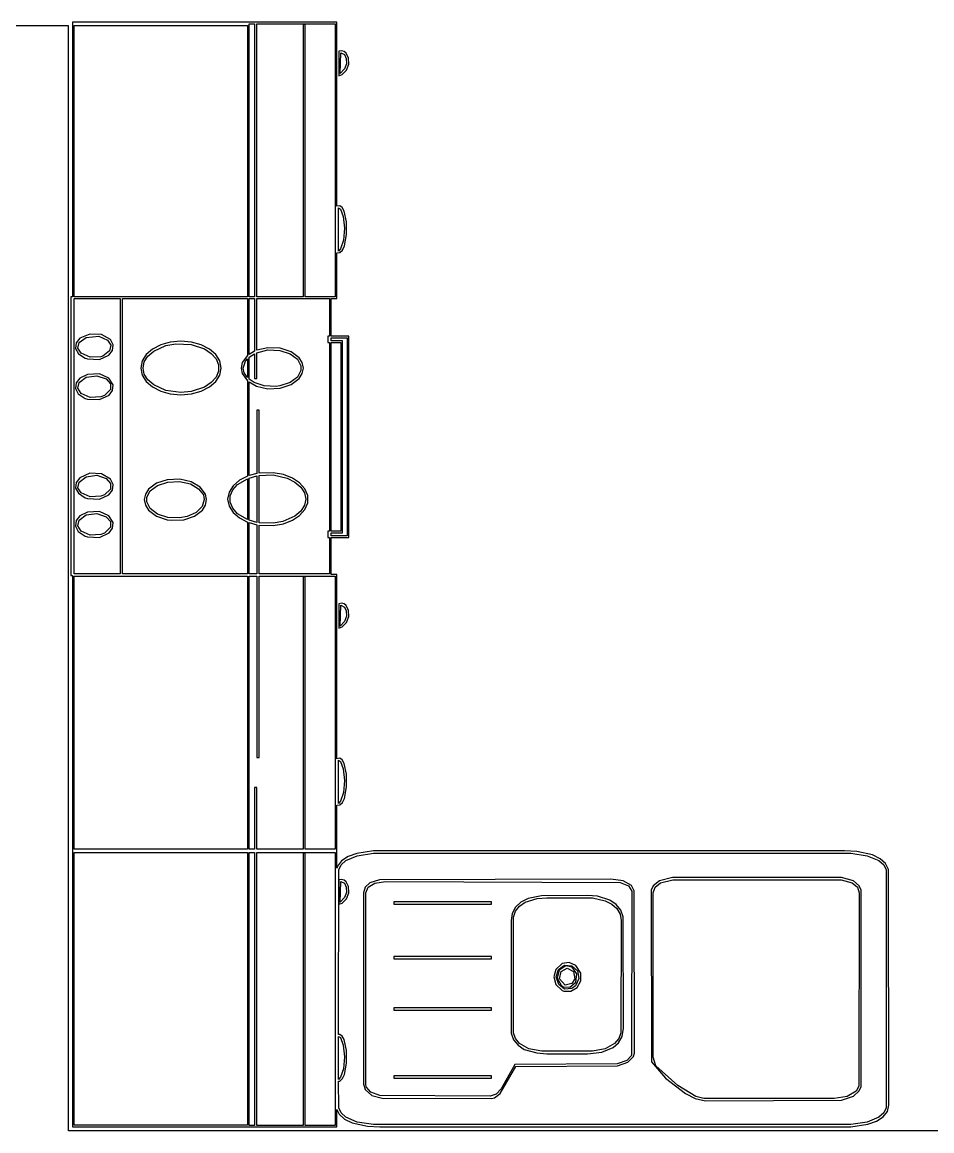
# Model space of a CAD drawing. Header units: metres. Extents: x -12.3 to 21.7, y -8.9 to 7.5.
# Drawn here: x 2.199 to 4.174, y -0.5 to 1.908 of the extents above; entities that cross this region are included whole.
import ezdxf

# ---------------------------------------------------------------- set-up
doc = ezdxf.new("R2010")
doc.units = ezdxf.units.M

msp = doc.modelspace()

# ---------------------------------------------------------------- linework, layer by layer
for p, q in [((2.88237, 1.9079), (2.30846, 1.9079)), ((2.30846, 1.9079), (2.30846, 1.31154)), ((2.69171, 1.9041), (2.70346, 1.90436)), ((2.69171, 1.31154), (2.69171, 1.9041)), ((2.70346, 1.90436), (2.70346, 1.31154)), ((2.70847, 1.31154), (2.70847, 1.90436)), ((2.70847, 1.90436), (2.87883, 1.90436)), ((2.81392, 1.9028), (2.80891, 1.9028)), ((2.80891, 1.9028), (2.80891, 1.31154)), ((2.81392, 1.31154), (2.81392, 1.9028)), ((2.87883, 1.90436), (2.87883, 1.31154)), ((2.88237, 1.508), (2.88237, 1.9079)), ((2.29999, 1.89999), (2.04999, 1.89999)), ((2.29999, -0.5), (2.29999, 1.89999)), ((2.312, 1.31154), (2.312, 1.90056)), ((2.312, 1.90056), (2.68819, 1.90056)), ((2.68819, 1.90056), (2.68819, 1.31154)), ((2.89333, 1.84546), (2.88698, 1.84467)), ((2.88698, 1.84467), (2.88698, 1.79161)), ((2.88983, 1.7961), (2.89072, 1.84135)), ((2.89072, 1.84135), (2.89908, 1.83733)), ((2.89861, 1.84399), (2.89333, 1.84546)), ((2.90279, 1.84068), (2.89861, 1.84399)), ((2.89908, 1.83733), (2.90288, 1.82898)), ((2.90776, 1.83005), (2.90279, 1.84068)), ((2.90804, 1.81665), (2.90776, 1.83005)), ((2.89917, 1.80624), (2.88983, 1.7961)), ((2.90309, 1.81743), (2.89917, 1.80624)), ((2.90288, 1.82898), (2.90309, 1.81743)), ((2.90344, 1.80363), (2.90804, 1.81665)), ((2.88698, 1.79161), (2.89377, 1.7941)), ((2.89377, 1.7941), (2.90344, 1.80363)), ((2.88873, 1.50908), (2.88237, 1.508)), ((2.8857, 1.41077), (2.8862, 1.50478)), ((2.8862, 1.50478), (2.89027, 1.50201)), ((2.89401, 1.50533), (2.88873, 1.50908)), ((2.89027, 1.50201), (2.89636, 1.48596)), ((2.89819, 1.49767), (2.89401, 1.50533)), ((2.90315, 1.47433), (2.89819, 1.49767)), ((2.89636, 1.48596), (2.8989, 1.46051)), ((2.90343, 1.44659), (2.90315, 1.47433)), ((2.8989, 1.46051), (2.89684, 1.43434)), ((2.89883, 1.42192), (2.90343, 1.44659)), ((2.89684, 1.43434), (2.89058, 1.41597)), ((2.89464, 1.41306), (2.89883, 1.42192)), ((2.88237, 1.407), (2.88916, 1.40778)), ((2.88237, 1.30801), (2.88237, 1.407)), ((2.89058, 1.41597), (2.8857, 1.41077)), ((2.88916, 1.40778), (2.89464, 1.41306)), ((2.30846, 1.31154), (2.30495, 1.31154)), ((2.30495, 1.31154), (2.30495, 0.706268)), ((2.68819, 1.31154), (2.312, 1.31154)), ((2.312, 0.709808), (2.312, 1.30801)), ((2.312, 1.30801), (2.41226, 1.30801)), ((2.41226, 1.30801), (2.41226, 0.709808)), ((2.41727, 0.709808), (2.41727, 1.30801)), ((2.41727, 1.30801), (2.68819, 1.30801)), ((2.68819, 1.30801), (2.68819, 1.18369)), ((2.70346, 1.31154), (2.69171, 1.31154)), ((2.69171, 1.30801), (2.70346, 1.30801)), ((2.69171, 1.18639), (2.69171, 1.30801)), ((2.70346, 1.30801), (2.70346, 1.19328)), ((2.80891, 1.31154), (2.70847, 1.31154)), ((2.70847, 1.19545), (2.70847, 1.30801)), ((2.70847, 1.30801), (2.86671, 1.30801)), ((2.87883, 1.31154), (2.81392, 1.31154)), ((2.86671, 1.30801), (2.86671, 1.22568)), ((2.87025, 1.22568), (2.87025, 1.30801)), ((2.87025, 1.30801), (2.88237, 1.30801)), ((2.34598, 1.23062), (2.32433, 1.22141)), ((2.37144, 1.22954), (2.34598, 1.23062)), ((2.39076, 1.21838), (2.37144, 1.22954)), ((2.31656, 1.21132), (2.31531, 1.19882)), ((2.32433, 1.22141), (2.31656, 1.21132)), ((2.32019, 1.19987), (2.32275, 1.21233)), ((2.32275, 1.21233), (2.33806, 1.22339)), ((2.33806, 1.22339), (2.36578, 1.22569)), ((2.36578, 1.22569), (2.38445, 1.21754)), ((2.38445, 1.21754), (2.39168, 1.20627)), ((2.39168, 1.20627), (2.38914, 1.19398)), ((2.39658, 1.20726), (2.39076, 1.21838)), ((2.39531, 1.19489), (2.39658, 1.20726)), ((2.49988, 1.20683), (2.48219, 1.19775)), ((2.48497, 1.19359), (2.51132, 1.20538)), ((2.52074, 1.21268), (2.49988, 1.20683)), ((2.51132, 1.20538), (2.53253, 1.20924)), ((2.5439, 1.21477), (2.52074, 1.21268)), ((2.53253, 1.20924), (2.56618, 1.20776)), ((2.56708, 1.21268), (2.5439, 1.21477)), ((2.56618, 1.20776), (2.59494, 1.19821)), ((2.58794, 1.20683), (2.56708, 1.21268)), ((2.60562, 1.19775), (2.58794, 1.20683)), ((2.86671, 1.22568), (2.86292, 1.22568)), ((2.86292, 1.22568), (2.86292, 1.21223)), ((2.86292, 1.21223), (2.86671, 1.21223)), ((2.86671, 1.21223), (2.86671, 0.802261)), ((2.90848, 1.22568), (2.87025, 1.22568)), ((2.87025, 1.21576), (2.87025, 1.22214)), ((2.87025, 1.22214), (2.90494, 1.22214)), ((2.8943, 1.21576), (2.87025, 1.21576)), ((2.87025, 0.802261), (2.87025, 1.21223)), ((2.87025, 1.21223), (2.89078, 1.21223)), ((2.89078, 1.21223), (2.89078, 0.802261)), ((2.8943, 0.798721), (2.8943, 1.21576)), ((2.90494, 1.22214), (2.90494, 0.792343)), ((2.90848, 0.788803), (2.90848, 1.22568)), ((2.31531, 1.19882), (2.32118, 1.18791)), ((2.32751, 1.18877), (2.32019, 1.19987)), ((2.32118, 1.18791), (2.33626, 1.17809)), ((2.34682, 1.18031), (2.32751, 1.18877)), ((2.37012, 1.18135), (2.34682, 1.18031)), ((2.36673, 1.17542), (2.3877, 1.18497)), ((2.37419, 1.18275), (2.37012, 1.18135)), ((2.38914, 1.19398), (2.37419, 1.18275)), ((2.3877, 1.18497), (2.39531, 1.19489)), ((2.46852, 1.186), (2.45969, 1.17216)), ((2.46431, 1.17026), (2.47227, 1.18271)), ((2.48219, 1.19775), (2.46852, 1.186)), ((2.47227, 1.18271), (2.48497, 1.19359)), ((2.59494, 1.19821), (2.60976, 1.18839)), ((2.61929, 1.186), (2.60562, 1.19775)), ((2.60976, 1.18839), (2.62015, 1.17664)), ((2.62813, 1.17216), (2.61929, 1.186)), ((2.68819, 1.18369), (2.67674, 1.16855)), ((2.70346, 1.19328), (2.69171, 1.18639)), ((2.69171, 1.18015), (2.70346, 1.18781)), ((2.69171, 1.13274), (2.69171, 1.18015)), ((2.70346, 1.18781), (2.70346, 1.13425)), ((2.73238, 1.20091), (2.70847, 1.19545)), ((2.70847, 1.19006), (2.73283, 1.19592)), ((2.70847, 1.13425), (2.70847, 1.19006)), ((2.75966, 1.19971), (2.73238, 1.20091)), ((2.73283, 1.19592), (2.75877, 1.19479)), ((2.75877, 1.19479), (2.78101, 1.18752)), ((2.78328, 1.19197), (2.75966, 1.19971)), ((2.78101, 1.18752), (2.79675, 1.17584)), ((2.80048, 1.17917), (2.78328, 1.19197)), ((2.33626, 1.17809), (2.34094, 1.17654)), ((2.34094, 1.17654), (2.36673, 1.17542)), ((2.45969, 1.17216), (2.45656, 1.15678)), ((2.45656, 1.15678), (2.45969, 1.14142)), ((2.46156, 1.15678), (2.46431, 1.17026)), ((2.46431, 1.14333), (2.46156, 1.15678)), ((2.62015, 1.17664), (2.62555, 1.16364)), ((2.62555, 1.16364), (2.62555, 1.14993)), ((2.63126, 1.15678), (2.62813, 1.17216)), ((2.62813, 1.14142), (2.63126, 1.15678)), ((2.67674, 1.16855), (2.67432, 1.15678)), ((2.67432, 1.15678), (2.67674, 1.14468)), ((2.67932, 1.15678), (2.68385, 1.17134)), ((2.68137, 1.14656), (2.67932, 1.15678)), ((2.68385, 1.17134), (2.68819, 1.17673)), ((2.68819, 1.17673), (2.68819, 1.13625)), ((2.79675, 1.17584), (2.80424, 1.16177)), ((2.80734, 1.16855), (2.80048, 1.17917)), ((2.80424, 1.16177), (2.80424, 1.15158)), ((2.80977, 1.15678), (2.80734, 1.16855)), ((2.80734, 1.14468), (2.80977, 1.15678)), ((2.32431, 1.13449), (2.31659, 1.12454)), ((2.32275, 1.12544), (2.33806, 1.13667)), ((2.34094, 1.14288), (2.32431, 1.13449)), ((2.33806, 1.13667), (2.36125, 1.13974)), ((2.36673, 1.14401), (2.34094, 1.14288)), ((2.36125, 1.13974), (2.38141, 1.13293)), ((2.3877, 1.13446), (2.36673, 1.14401)), ((2.38141, 1.13293), (2.39072, 1.12256)), ((2.39658, 1.12059), (2.3877, 1.13446)), ((2.45969, 1.14142), (2.46852, 1.12758)), ((2.47227, 1.13087), (2.46431, 1.14333)), ((2.62015, 1.13695), (2.60976, 1.1252)), ((2.61929, 1.12758), (2.62813, 1.14142)), ((2.62555, 1.14993), (2.62015, 1.13695)), ((2.67674, 1.14468), (2.68819, 1.12921)), ((2.68819, 1.13625), (2.68137, 1.14656)), ((2.70287, 1.12526), (2.69171, 1.13274)), ((2.70346, 1.13425), (2.70847, 1.13425)), ((2.79672, 1.13712), (2.78099, 1.12527)), ((2.78328, 1.12083), (2.80048, 1.13382)), ((2.80424, 1.15158), (2.79672, 1.13712)), ((2.80048, 1.13382), (2.80734, 1.14468)), ((2.31659, 1.12454), (2.31529, 1.11215)), ((2.31529, 1.11215), (2.32112, 1.10086)), ((2.32019, 1.11314), (2.32275, 1.12544)), ((2.32751, 1.10156), (2.32019, 1.11314)), ((2.39072, 1.10997), (2.37798, 1.09717)), ((2.38776, 1.09781), (2.39534, 1.10808)), ((2.39072, 1.12256), (2.39072, 1.10997)), ((2.39534, 1.10808), (2.39658, 1.12059)), ((2.46852, 1.12758), (2.48219, 1.11583)), ((2.48497, 1.12), (2.47227, 1.13087)), ((2.48219, 1.11583), (2.49988, 1.10675)), ((2.51132, 1.1082), (2.48497, 1.12)), ((2.5439, 1.10382), (2.51132, 1.1082)), ((2.59494, 1.11537), (2.56618, 1.10582)), ((2.58794, 1.10675), (2.60562, 1.11583)), ((2.60976, 1.1252), (2.59494, 1.11537)), ((2.60562, 1.11583), (2.61929, 1.12758)), ((2.68819, 1.12921), (2.68819, 0.92189)), ((2.69171, 0.923096), (2.69171, 1.12646)), ((2.69171, 1.12646), (2.7077, 1.11758)), ((2.72461, 1.11795), (2.70287, 1.12526)), ((2.7077, 1.11758), (2.73238, 1.11183)), ((2.75029, 1.11681), (2.72461, 1.11795)), ((2.73238, 1.11183), (2.75966, 1.11302)), ((2.75877, 1.11795), (2.75029, 1.11681)), ((2.78099, 1.12527), (2.75877, 1.11795)), ((2.75966, 1.11302), (2.78328, 1.12083)), ((2.32112, 1.10086), (2.33624, 1.09076)), ((2.34682, 1.09296), (2.32751, 1.10156)), ((2.33624, 1.09076), (2.34094, 1.08919)), ((2.34094, 1.08919), (2.36673, 1.08804)), ((2.37012, 1.09399), (2.34682, 1.09296)), ((2.36673, 1.08804), (2.38776, 1.09781)), ((2.37798, 1.09717), (2.37012, 1.09399)), ((2.49988, 1.10675), (2.52074, 1.10089)), ((2.52074, 1.10089), (2.5439, 1.09882)), ((2.56618, 1.10582), (2.5439, 1.10382)), ((2.5439, 1.09882), (2.56708, 1.10089)), ((2.56708, 1.10089), (2.58794, 1.10675)), ((2.71347, 1.06531), (2.70847, 1.06531)), ((2.70847, 1.06531), (2.70847, 0.927673)), ((2.71347, 0.928452), (2.71347, 1.06531)), ((2.32425, 0.918365), (2.31654, 0.908066)), ((2.32275, 0.909164), (2.33806, 0.920715)), ((2.34592, 0.928101), (2.32425, 0.918365)), ((2.33806, 0.920715), (2.36125, 0.923828)), ((2.37152, 0.926941), (2.34592, 0.928101)), ((2.36125, 0.923828), (2.38141, 0.916916)), ((2.39082, 0.915253), (2.37152, 0.926941)), ((2.38141, 0.916916), (2.39072, 0.906158)), ((2.39658, 0.903976), (2.39082, 0.915253)), ((2.54155, 0.915253), (2.51427, 0.914062)), ((2.56624, 0.909531), (2.54155, 0.915253)), ((2.66669, 0.903595), (2.68819, 0.916412)), ((2.68819, 0.92189), (2.67082, 0.912949)), ((2.68819, 0.916412), (2.68819, 0.827576)), ((2.70847, 0.927673), (2.69171, 0.923096)), ((2.69171, 0.917831), (2.70847, 0.922546)), ((2.69171, 0.826157), (2.69171, 0.917831)), ((2.70847, 0.922546), (2.70847, 0.821426)), ((2.74435, 0.929428), (2.71347, 0.928452)), ((2.71347, 0.923401), (2.7439, 0.924454)), ((2.71347, 0.820572), (2.71347, 0.923401)), ((2.7439, 0.924454), (2.77473, 0.917374)), ((2.76646, 0.925385), (2.74435, 0.929428)), ((2.78584, 0.917847), (2.76646, 0.925385)), ((2.77473, 0.917374), (2.79147, 0.908783)), ((2.80164, 0.907379), (2.78584, 0.917847)), ((2.31654, 0.908066), (2.31531, 0.895523)), ((2.31531, 0.895523), (2.32118, 0.884613)), ((2.32019, 0.896576), (2.32275, 0.909164)), ((2.32751, 0.885483), (2.32019, 0.896576)), ((2.39072, 0.89357), (2.37798, 0.88118)), ((2.3877, 0.881668), (2.39531, 0.891602)), ((2.39072, 0.906158), (2.39072, 0.89357)), ((2.39531, 0.891602), (2.39658, 0.903976)), ((2.47345, 0.893509), (2.4666, 0.882904)), ((2.49066, 0.906326), (2.47345, 0.893509)), ((2.47719, 0.890182), (2.49292, 0.901855)), ((2.51427, 0.914062), (2.49066, 0.906326)), ((2.49292, 0.901855), (2.51517, 0.909134)), ((2.51517, 0.909134), (2.54111, 0.910278)), ((2.54111, 0.910278), (2.56441, 0.904877)), ((2.56441, 0.904877), (2.58228, 0.894455)), ((2.58553, 0.898254), (2.56624, 0.909531)), ((2.58228, 0.894455), (2.59258, 0.880981)), ((2.5972, 0.882904), (2.58553, 0.898254)), ((2.65714, 0.901215), (2.64832, 0.887375)), ((2.65089, 0.878845), (2.6563, 0.89183)), ((2.6563, 0.89183), (2.66669, 0.903595)), ((2.67082, 0.912949), (2.65714, 0.901215)), ((2.79147, 0.908783), (2.80417, 0.897903)), ((2.81299, 0.894516), (2.80164, 0.907379)), ((2.80417, 0.897903), (2.81212, 0.885468)), ((2.81908, 0.879837), (2.81299, 0.894516)), ((2.32118, 0.884613), (2.33626, 0.874786)), ((2.34682, 0.877029), (2.32751, 0.885483)), ((2.33626, 0.874786), (2.34094, 0.873245)), ((2.34094, 0.873245), (2.36673, 0.872116)), ((2.37012, 0.878067), (2.34682, 0.877029)), ((2.36673, 0.872116), (2.3877, 0.881668)), ((2.37798, 0.88118), (2.37012, 0.878067)), ((2.4666, 0.882904), (2.46417, 0.87114)), ((2.46417, 0.87114), (2.4666, 0.859024)), ((2.46968, 0.876129), (2.47719, 0.890182)), ((2.4697, 0.865936), (2.46968, 0.876129)), ((2.59462, 0.87114), (2.59006, 0.856079)), ((2.59258, 0.880981), (2.59462, 0.87114)), ((2.59962, 0.87114), (2.5972, 0.882904)), ((2.5972, 0.859024), (2.59962, 0.87114)), ((2.64832, 0.887375), (2.64519, 0.871994)), ((2.64519, 0.871994), (2.64832, 0.856613)), ((2.65089, 0.865143), (2.65089, 0.878845)), ((2.81212, 0.885468), (2.81487, 0.871994)), ((2.81487, 0.871994), (2.81212, 0.858521)), ((2.81908, 0.864151), (2.81908, 0.879837)), ((2.34094, 0.843796), (2.32431, 0.835403)), ((2.36673, 0.844925), (2.34094, 0.843796)), ((2.3877, 0.835373), (2.36673, 0.844925)), ((2.4666, 0.859024), (2.47345, 0.848175)), ((2.47722, 0.851471), (2.4697, 0.865936)), ((2.47345, 0.848175), (2.49066, 0.835175)), ((2.49294, 0.83963), (2.47722, 0.851471)), ((2.57704, 0.843155), (2.55711, 0.834122)), ((2.57338, 0.835175), (2.59038, 0.848175)), ((2.59006, 0.856079), (2.57704, 0.843155)), ((2.59038, 0.848175), (2.5972, 0.859024)), ((2.64832, 0.856613), (2.65714, 0.842773)), ((2.6563, 0.852142), (2.65089, 0.865143)), ((2.66669, 0.840393), (2.6563, 0.852142)), ((2.65714, 0.842773), (2.67082, 0.831024)), ((2.80417, 0.846069), (2.79147, 0.83519)), ((2.80164, 0.836609), (2.81299, 0.849457)), ((2.81212, 0.858521), (2.80417, 0.846069)), ((2.81299, 0.849457), (2.81908, 0.864151)), ((2.31659, 0.825455), (2.31529, 0.813049)), ((2.32431, 0.835403), (2.31659, 0.825455)), ((2.32019, 0.814056), (2.32275, 0.82634)), ((2.32275, 0.82634), (2.33806, 0.837585)), ((2.33806, 0.837585), (2.36125, 0.840652)), ((2.36125, 0.840652), (2.38141, 0.833847)), ((2.38141, 0.833847), (2.39072, 0.823471)), ((2.39658, 0.821503), (2.3877, 0.835373)), ((2.39072, 0.823471), (2.39072, 0.810883)), ((2.39534, 0.80899), (2.39658, 0.821503)), ((2.49066, 0.835175), (2.51427, 0.827377)), ((2.51517, 0.832306), (2.49294, 0.83963)), ((2.51427, 0.827377), (2.52321, 0.826187)), ((2.54109, 0.831161), (2.51517, 0.832306)), ((2.52321, 0.826187), (2.55023, 0.827377)), ((2.55711, 0.834122), (2.54109, 0.831161)), ((2.55023, 0.827377), (2.57338, 0.835175)), ((2.68819, 0.827576), (2.66669, 0.840393)), ((2.67082, 0.831024), (2.68819, 0.822083)), ((2.68819, 0.822083), (2.68819, 0.709808)), ((2.70847, 0.821426), (2.69171, 0.826157)), ((2.69171, 0.709808), (2.69171, 0.820877)), ((2.69171, 0.820877), (2.70847, 0.816299)), ((2.7439, 0.819519), (2.71347, 0.820572)), ((2.76511, 0.823395), (2.7439, 0.819519)), ((2.79147, 0.83519), (2.76511, 0.823395)), ((2.76646, 0.818588), (2.78584, 0.826126)), ((2.78584, 0.826126), (2.80164, 0.836609)), ((2.31529, 0.813049), (2.32112, 0.801758)), ((2.32751, 0.802475), (2.32019, 0.814056)), ((2.32112, 0.801758), (2.33624, 0.791656)), ((2.34682, 0.793854), (2.32751, 0.802475)), ((2.37012, 0.794907), (2.34682, 0.793854)), ((2.36673, 0.788956), (2.38776, 0.798721)), ((2.37798, 0.798065), (2.37012, 0.794907)), ((2.39072, 0.810883), (2.37798, 0.798065)), ((2.38776, 0.798721), (2.39534, 0.80899)), ((2.70847, 0.816299), (2.70847, 0.709808)), ((2.71347, 0.709808), (2.71347, 0.815521)), ((2.71347, 0.815521), (2.74435, 0.814545)), ((2.74435, 0.814545), (2.76646, 0.818588)), ((2.86671, 0.802261), (2.86292, 0.802261)), ((2.86292, 0.802261), (2.86292, 0.788803)), ((2.89078, 0.802261), (2.87025, 0.802261)), ((2.87025, 0.792343), (2.87025, 0.798721)), ((2.87025, 0.798721), (2.8943, 0.798721)), ((2.33624, 0.791656), (2.34094, 0.790085)), ((2.34094, 0.790085), (2.36673, 0.788956)), ((2.86292, 0.788803), (2.86671, 0.788803)), ((2.86671, 0.788803), (2.86671, 0.709808)), ((2.90494, 0.792343), (2.87025, 0.792343)), ((2.87025, 0.70813), (2.87025, 0.788803)), ((2.87025, 0.788803), (2.90848, 0.788803)), ((2.30495, 0.706268), (2.30846, 0.706268)), ((2.30846, 0.706268), (2.30846, -0.491638)), ((2.41226, 0.709808), (2.312, 0.709808)), ((2.312, 0.111771), (2.312, 0.70459)), ((2.312, 0.70459), (2.68819, 0.70459)), ((2.68819, 0.709808), (2.41727, 0.709808)), ((2.68819, 0.70459), (2.68819, 0.111771)), ((2.70847, 0.709808), (2.69171, 0.709808)), ((2.69171, 0.111771), (2.69171, 0.70459)), ((2.69171, 0.70459), (2.70847, 0.70459)), ((2.70847, 0.70459), (2.70847, 0.310745)), ((2.86671, 0.709808), (2.71347, 0.709808)), ((2.71347, 0.310745), (2.71347, 0.70459)), ((2.71347, 0.70459), (2.87883, 0.70459)), ((2.81392, 0.703033), (2.80891, 0.703033)), ((2.80891, 0.703033), (2.80891, 0.111771)), ((2.81392, 0.111771), (2.81392, 0.703033)), ((2.88237, 0.70813), (2.87025, 0.70813)), ((2.87883, 0.70459), (2.87883, 0.111771)), ((2.88237, 0.308228), (2.88237, 0.70813)), ((2.89333, 0.645676), (2.88698, 0.644897)), ((2.88698, 0.644897), (2.88698, 0.591843)), ((2.88983, 0.596329), (2.89072, 0.641586)), ((2.89072, 0.641586), (2.89908, 0.637558)), ((2.89861, 0.644226), (2.89333, 0.645676)), ((2.90279, 0.640915), (2.89861, 0.644226)), ((2.89908, 0.637558), (2.90288, 0.629211)), ((2.90776, 0.63028), (2.90279, 0.640915)), ((2.90288, 0.629211), (2.90309, 0.617661)), ((2.90804, 0.616882), (2.90776, 0.63028)), ((2.89917, 0.606476), (2.88983, 0.596329)), ((2.89377, 0.59433), (2.90344, 0.603867)), ((2.90309, 0.617661), (2.89917, 0.606476)), ((2.90344, 0.603867), (2.90804, 0.616882)), ((2.88698, 0.591843), (2.89377, 0.59433)), ((2.70847, 0.310745), (2.71347, 0.310745)), ((2.88873, 0.309311), (2.88237, 0.308228)), ((2.8857, 0.210999), (2.8862, 0.305008)), ((2.8862, 0.305008), (2.89027, 0.302246)), ((2.89401, 0.305557), (2.88873, 0.309311)), ((2.89027, 0.302246), (2.89636, 0.286194)), ((2.89819, 0.297897), (2.89401, 0.305557)), ((2.90315, 0.274567), (2.89819, 0.297897)), ((2.89636, 0.286194), (2.8989, 0.260727)), ((2.90343, 0.246826), (2.90315, 0.274567)), ((2.70847, 0.245667), (2.70346, 0.245667)), ((2.70346, 0.245667), (2.70346, 0.111771)), ((2.70847, 0.111771), (2.70847, 0.245667)), ((2.8989, 0.260727), (2.89684, 0.234558)), ((2.89883, 0.222137), (2.90343, 0.246826)), ((2.89684, 0.234558), (2.89058, 0.216202)), ((2.89464, 0.213287), (2.89883, 0.222137)), ((2.88237, 0.207214), (2.88916, 0.207993)), ((2.88237, 0.070328), (2.88237, 0.207214)), ((2.89058, 0.216202), (2.8857, 0.210999)), ((2.88916, 0.207993), (2.89464, 0.213287)), ((2.68819, 0.111771), (2.312, 0.111771)), ((2.312, -0.488068), (2.312, 0.104706)), ((2.312, 0.104706), (2.68819, 0.104706)), ((2.68819, 0.104706), (2.68819, -0.488068)), ((2.70346, 0.111771), (2.69171, 0.111771)), ((2.69171, -0.488098), (2.69171, 0.104706)), ((2.69171, 0.104706), (2.70346, 0.104706)), ((2.70346, 0.104706), (2.70346, -0.488098)), ((2.80891, 0.111771), (2.70847, 0.111771)), ((2.70847, -0.488098), (2.70847, 0.104706)), ((2.70847, 0.104706), (2.87883, 0.104706)), ((2.81392, 0.103134), (2.80891, 0.103134)), ((2.80891, 0.103134), (2.80891, -0.488098)), ((2.87883, 0.111771), (2.81392, 0.111771)), ((2.81392, -0.488098), (2.81392, 0.103134)), ((2.87883, 0.104706), (2.87883, -0.488098)), ((2.90175, 0.086914), (2.92676, 0.097595)), ((2.92545, 0.102432), (2.9066, 0.095474)), ((2.9617, 0.107864), (2.92545, 0.102432)), ((2.92676, 0.097595), (2.96198, 0.102875)), ((3.98416, 0.108231), (2.9617, 0.107864)), ((2.96198, 0.102875), (3.99789, 0.102875)), ((4.01134, 0.10675), (3.98416, 0.108231)), ((3.99789, 0.102875), (4.03354, 0.097595)), ((4.04503, 0.099274), (4.01134, 0.10675)), ((4.03354, 0.097595), (4.0592, 0.086884)), ((4.06195, 0.091065), (4.04503, 0.099274)), ((2.88379, 0.074463), (2.88237, 0.070328)), ((2.89256, 0.08609), (2.88379, 0.074463)), ((2.8864, 0.066803), (2.89148, 0.077545)), ((2.89148, 0.077545), (2.90175, 0.086914)), ((2.9066, 0.095474), (2.89256, 0.08609)), ((4.0592, 0.086884), (4.06984, 0.077469)), ((4.07379, 0.080536), (4.06195, 0.091065)), ((4.06984, 0.077469), (4.0751, 0.066757)), ((4.07999, 0.067886), (4.07379, 0.080536)), ((2.88576, -0.291061), (2.8864, 0.066803)), ((3.61092, 0.050324), (3.58304, 0.042999)), ((3.97797, 0.050308), (3.61092, 0.050324)), ((4.00368, 0.042923), (3.97797, 0.050308)), ((4.0751, 0.066757), (4.0751, -0.45015)), ((4.08078, -0.444229), (4.07999, 0.067886)), ((2.89333, 0.045807), (2.88698, 0.045013)), ((2.88698, 0.045013), (2.88698, -0.008026)), ((2.88983, -0.00354), (2.89072, 0.041702)), ((2.89072, 0.041702), (2.89908, 0.037674)), ((2.89861, 0.044342), (2.89333, 0.045807)), ((2.90279, 0.041031), (2.89861, 0.044342)), ((2.89908, 0.037674), (2.90288, 0.029327)), ((2.90776, 0.030395), (2.90279, 0.041031)), ((2.90288, 0.029327), (2.90309, 0.017777)), ((2.90804, 0.016998), (2.90776, 0.030395)), ((2.94371, 0.029327), (2.94011, 0.017075)), ((2.95367, 0.038498), (2.94371, 0.029327)), ((2.94511, 0.016846), (2.95006, 0.029343)), ((2.95006, 0.029343), (2.96478, 0.037979)), ((2.97464, 0.045349), (2.95367, 0.038498)), ((2.96478, 0.037979), (2.98766, 0.041245)), ((3.47742, 0.046249), (2.97464, 0.045349)), ((2.98766, 0.041245), (3.49719, 0.039368)), ((3.50415, 0.04274), (3.47742, 0.046249)), ((3.49719, 0.039368), (3.51537, 0.03183)), ((3.52187, 0.032745), (3.50415, 0.04274)), ((3.51537, 0.03183), (3.52293, 0.020523)), ((3.52785, 0.021484), (3.52187, 0.032745)), ((3.56921, 0.032379), (3.56453, 0.022598)), ((3.56891, 0.017075), (3.57318, 0.029327)), ((3.58304, 0.042999), (3.56921, 0.032379)), ((3.57318, 0.029327), (3.58524, 0.038498)), ((3.58524, 0.038498), (3.61148, 0.045349)), ((3.61148, 0.045349), (3.97734, 0.045349)), ((3.97734, 0.045349), (4.00134, 0.038498)), ((4.00134, 0.038498), (4.01244, 0.029327)), ((4.01651, 0.032227), (4.00368, 0.042923)), ((4.01244, 0.029327), (4.01639, 0.017075)), ((4.02083, 0.022522), (4.01651, 0.032227)), ((2.89917, 0.006592), (2.88983, -0.00354)), ((2.89377, -0.005539), (2.90344, 0.003983)), ((2.90309, 0.017777), (2.89917, 0.006592)), ((2.90344, 0.003983), (2.90804, 0.016998)), ((2.94011, 0.017075), (2.94011, -0.398636)), ((2.94511, -0.398376), (2.94511, 0.016846)), ((3.29741, 0.004547), (3.28195, -0.003403)), ((3.29153, -0.003494), (3.31712, 0.004532)), ((3.32698, 0.010727), (3.29741, 0.004547)), ((3.31712, 0.004532), (3.33841, 0.006149)), ((3.42665, 0.011139), (3.32698, 0.010727)), ((3.33841, 0.006149), (3.43724, 0.005737)), ((3.44807, 0.00946), (3.42665, 0.011139)), ((3.43724, 0.005737), (3.46503, -0.000122)), ((3.47499, 0.000946), (3.44807, 0.00946)), ((3.48877, -0.008438), (3.47499, 0.000946)), ((3.52293, 0.020523), (3.52206, -0.336319)), ((3.52826, -0.331161), (3.52785, 0.021484)), ((3.56453, 0.022598), (3.56558, -0.34996)), ((3.56909, -0.339981), (3.56891, 0.017075)), ((4.01639, 0.017075), (4.01593, -0.402695)), ((4.02081, -0.403778), (4.02083, 0.022522)), ((2.88698, -0.008026), (2.89377, -0.005539)), ((3.21808, -0.002975), (3.00623, -0.002975)), ((3.00623, -0.002975), (3.00623, -0.00798)), ((3.00623, -0.00798), (3.21808, -0.00798)), ((3.21808, -0.00798), (3.21808, -0.002975)), ((3.27031, -0.014267), (3.26302, -0.027679)), ((3.26608, -0.03598), (3.27048, -0.023071)), ((3.28195, -0.003403), (3.27031, -0.014267)), ((3.27048, -0.023071), (3.27904, -0.012146)), ((3.27904, -0.012146), (3.29153, -0.003494)), ((3.46503, -0.000122), (3.47952, -0.007507)), ((3.47952, -0.007507), (3.49033, -0.017334)), ((3.4986, -0.020615), (3.48877, -0.008438)), ((3.49033, -0.017334), (3.4971, -0.029297)), ((3.50377, -0.035126), (3.4986, -0.020615)), ((3.26302, -0.027679), (3.26053, -0.042877)), ((3.26053, -0.042877), (3.26115, -0.287979)), ((3.26608, -0.28717), (3.26608, -0.03598)), ((3.4971, -0.029297), (3.49944, -0.043076)), ((3.49944, -0.043076), (3.49884, -0.28717)), ((3.50444, -0.276947), (3.50377, -0.035126)), ((3.21808, -0.121506), (3.00623, -0.121506)), ((3.00623, -0.121506), (3.00623, -0.126495)), ((3.00623, -0.126495), (3.21808, -0.126495)), ((3.21808, -0.126495), (3.21808, -0.121506)), ((3.37155, -0.136749), (3.35774, -0.149887)), ((3.36391, -0.149521), (3.37654, -0.140152)), ((3.37956, -0.141754), (3.36513, -0.150894)), ((3.38664, -0.134521), (3.37155, -0.136749)), ((3.37654, -0.140152), (3.39238, -0.141327)), ((3.39346, -0.144836), (3.37956, -0.141754)), ((3.40117, -0.1409), (3.38664, -0.134521)), ((3.39238, -0.141327), (3.40451, -0.152374)), ((3.41191, -0.157227), (3.40117, -0.1409)), ((3.35774, -0.149887), (3.35367, -0.165222)), ((3.35367, -0.165222), (3.35774, -0.181839)), ((3.35867, -0.165237), (3.36391, -0.149521)), ((3.36398, -0.182465), (3.35867, -0.165237)), ((3.36513, -0.150894), (3.36066, -0.168381)), ((3.36066, -0.168381), (3.36914, -0.183899)), ((3.36609, -0.170151), (3.36917, -0.153824)), ((3.36917, -0.153824), (3.38248, -0.14653)), ((3.38248, -0.14653), (3.39578, -0.153824)), ((3.40372, -0.159042), (3.39346, -0.144836)), ((3.39578, -0.153824), (3.39888, -0.170151)), ((3.40144, -0.177063), (3.40372, -0.159042)), ((3.40451, -0.152374), (3.40776, -0.169083)), ((3.41191, -0.173981), (3.41191, -0.157227)), ((3.35774, -0.181839), (3.37155, -0.19548)), ((3.37656, -0.192108), (3.36398, -0.182465)), ((3.37819, -0.183289), (3.36609, -0.170151)), ((3.36914, -0.183899), (3.37404, -0.187027)), ((3.37404, -0.187027), (3.38823, -0.18808)), ((3.39235, -0.190918), (3.37656, -0.192108)), ((3.39261, -0.180069), (3.37819, -0.183289)), ((3.38823, -0.18808), (3.40144, -0.177063)), ((3.39062, -0.196869), (3.4041, -0.188461)), ((3.40044, -0.185059), (3.39235, -0.190918)), ((3.39888, -0.170151), (3.39261, -0.180069)), ((3.40776, -0.169083), (3.40044, -0.185059)), ((3.4041, -0.188461), (3.41191, -0.173981)), ((3.37155, -0.19548), (3.37505, -0.196869)), ((3.37505, -0.196869), (3.39062, -0.196869)), ((3.21808, -0.232681), (3.00623, -0.232681)), ((3.00623, -0.232681), (3.00623, -0.237686)), ((3.00623, -0.237686), (3.21808, -0.237686)), ((3.21808, -0.237686), (3.21808, -0.232681)), ((3.26115, -0.287979), (3.26611, -0.302261)), ((3.27048, -0.29982), (3.26608, -0.28717)), ((3.49884, -0.28717), (3.49425, -0.29982)), ((3.5018, -0.295456), (3.50444, -0.276947)), ((2.88873, -0.290558), (2.88576, -0.291061)), ((2.88576, -0.388809), (2.8862, -0.294876)), ((2.8862, -0.294876), (2.89027, -0.297638)), ((2.89401, -0.294312), (2.88873, -0.290558)), ((2.89027, -0.297638), (2.89636, -0.31369)), ((2.89819, -0.301971), (2.89401, -0.294312)), ((2.90315, -0.325302), (2.89819, -0.301971)), ((3.26611, -0.302261), (3.27571, -0.314072)), ((3.27904, -0.310349), (3.27048, -0.29982)), ((3.29918, -0.321701), (3.27904, -0.310349)), ((3.48541, -0.310349), (3.46503, -0.321701)), ((3.48224, -0.318939), (3.49417, -0.308563)), ((3.49425, -0.29982), (3.48541, -0.310349)), ((3.49417, -0.308563), (3.5018, -0.295456)), ((2.89636, -0.31369), (2.8989, -0.339142)), ((2.90343, -0.353043), (2.90315, -0.325302)), ((3.27571, -0.314072), (3.28934, -0.323044)), ((3.28934, -0.323044), (3.31638, -0.330963)), ((3.32736, -0.327133), (3.29918, -0.321701)), ((3.31638, -0.330963), (3.33833, -0.332504)), ((3.43724, -0.327133), (3.32736, -0.327133)), ((3.33833, -0.332504), (3.42664, -0.332504)), ((3.42664, -0.332504), (3.45772, -0.329056)), ((3.46503, -0.321701), (3.43724, -0.327133)), ((3.45772, -0.329056), (3.48224, -0.318939)), ((3.52206, -0.336319), (3.51166, -0.34697)), ((3.52661, -0.338394), (3.52826, -0.331161)), ((2.8989, -0.339142), (2.89684, -0.365311)), ((2.89883, -0.377731), (2.90343, -0.353043)), ((3.23726, -0.418808), (3.27063, -0.360336)), ((3.2686, -0.355774), (3.23897, -0.408722)), ((3.49095, -0.354263), (3.2686, -0.355774)), ((3.27063, -0.360336), (3.49178, -0.359192)), ((3.51166, -0.34697), (3.49095, -0.354263)), ((3.49178, -0.359192), (3.51428, -0.351227)), ((3.51428, -0.351227), (3.52661, -0.338394)), ((3.56558, -0.34996), (3.5957, -0.385696)), ((3.57463, -0.358749), (3.56909, -0.339981)), ((3.62273, -0.401367), (3.57463, -0.358749)), ((2.89058, -0.383667), (2.88576, -0.388809)), ((2.89684, -0.365311), (2.89058, -0.383667)), ((2.89464, -0.386581), (2.89883, -0.377731)), ((3.21808, -0.380402), (3.00623, -0.380402)), ((3.00623, -0.380402), (3.00623, -0.385406)), ((3.21808, -0.385406), (3.21808, -0.380402)), ((2.88576, -0.392273), (2.88916, -0.391876)), ((2.8864, -0.450195), (2.88576, -0.392273)), ((2.88916, -0.391876), (2.89464, -0.386581)), ((2.94011, -0.398636), (2.94371, -0.4104)), ((2.94637, -0.404724), (2.94511, -0.398376)), ((2.95647, -0.416138), (2.94637, -0.404724)), ((3.00623, -0.385406), (3.21808, -0.385406)), ((3.23897, -0.408722), (3.22816, -0.420486)), ((3.5957, -0.385696), (3.63959, -0.41922)), ((3.66183, -0.425446), (3.62273, -0.401367)), ((4.01593, -0.402695), (4.00948, -0.413956)), ((4.01654, -0.413254), (4.02081, -0.403778)), ((2.94371, -0.4104), (2.95819, -0.422958)), ((2.97556, -0.423553), (2.95647, -0.416138)), ((2.95819, -0.422958), (2.98094, -0.429337)), ((3.21501, -0.424637), (2.97556, -0.423553)), ((2.98094, -0.429337), (3.21808, -0.429626)), ((3.22816, -0.420486), (3.21501, -0.424637)), ((3.21808, -0.429626), (3.22475, -0.428268)), ((3.22475, -0.428268), (3.23726, -0.418808)), ((3.63959, -0.41922), (3.65994, -0.430069)), ((3.65994, -0.430069), (3.68286, -0.434631)), ((3.67909, -0.429626), (3.66183, -0.425446)), ((3.96214, -0.429626), (3.67909, -0.429626)), ((3.68286, -0.434631), (3.97812, -0.433411)), ((3.99052, -0.425247), (3.96214, -0.429626)), ((3.97812, -0.433411), (4.00391, -0.424576)), ((4.00948, -0.413956), (3.99052, -0.425247)), ((4.00391, -0.424576), (4.01654, -0.413254)), ((2.88237, -0.453735), (2.88748, -0.463943)), ((2.88237, -0.491638), (2.88237, -0.453735)), ((2.89148, -0.460938), (2.8864, -0.450195)), ((4.0751, -0.45015), (4.06984, -0.460876)), ((4.07762, -0.45787), (4.08078, -0.444229)), ((2.88748, -0.463943), (2.89896, -0.474472)), ((2.90175, -0.470322), (2.89148, -0.460938)), ((2.89896, -0.474472), (2.91545, -0.482666)), ((2.92676, -0.481003), (2.90175, -0.470322)), ((2.96198, -0.486267), (2.92676, -0.481003)), ((4.03354, -0.480988), (3.99789, -0.486267)), ((4.0592, -0.470276), (4.03354, -0.480988)), ((4.03484, -0.485825), (4.05408, -0.478867)), ((4.05408, -0.478867), (4.06854, -0.469482)), ((4.06984, -0.460876), (4.0592, -0.470276)), ((4.06854, -0.469482), (4.07762, -0.45787)), ((6.95, -0.5), (2.29999, -0.5)), ((2.30846, -0.491638), (2.88237, -0.491638)), ((2.68819, -0.488068), (2.312, -0.488068)), ((2.70346, -0.488098), (2.69171, -0.488098)), ((2.80891, -0.488098), (2.70847, -0.488098)), ((2.87883, -0.488098), (2.81392, -0.488098)), ((2.91545, -0.482666), (2.94864, -0.490143)), ((2.94864, -0.490143), (2.97568, -0.491638)), ((3.99789, -0.486267), (2.96198, -0.486267)), ((2.97568, -0.491638), (3.99817, -0.491257)), ((3.99817, -0.491257), (4.03484, -0.485825))]:
    msp.add_line(p, q)

doc.saveas('drawing.dxf')
